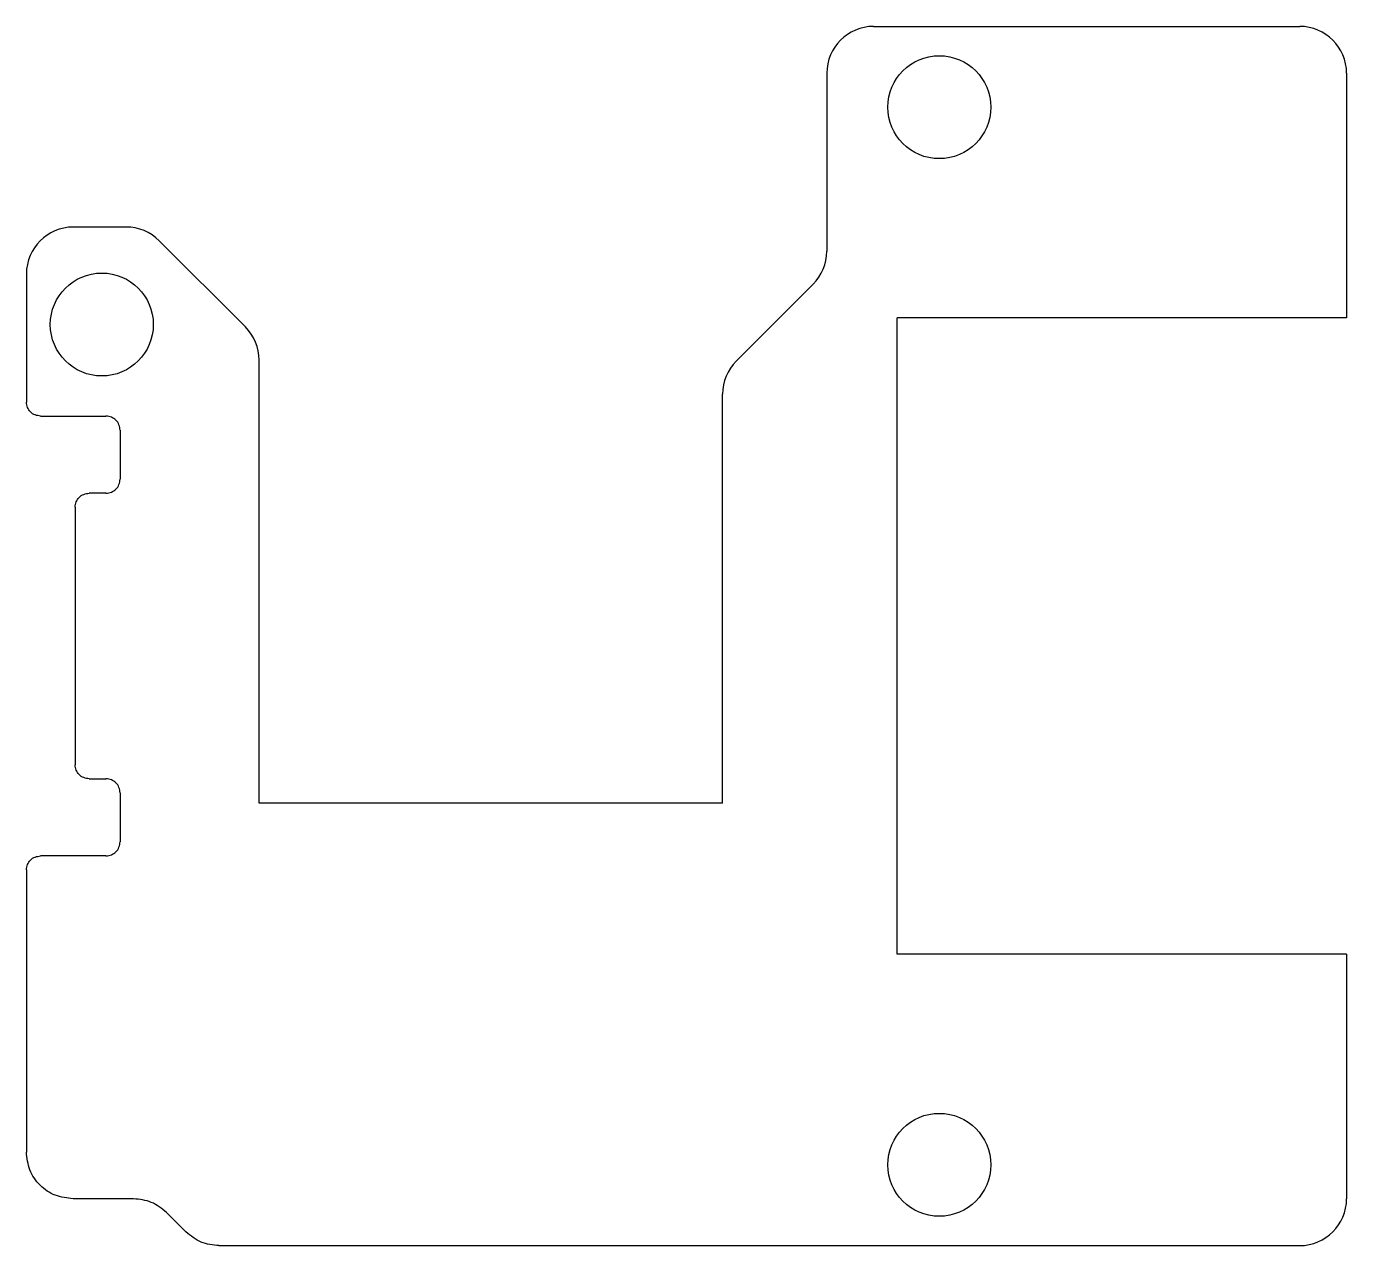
# Model space of a CAD drawing. Extents: x -14 to 14.2, y -13 to 13.
import ezdxf

# ---------------------------------------------------------------- set-up
doc = ezdxf.new("R2010")
doc.units = 0
doc.header["$MEASUREMENT"] = 0
doc.layers.add('VISIBLE', color=7, linetype='CONTINUOUS')

msp = doc.modelspace()

# ---------------------------------------------------------------- linework, layer by layer
at = {"layer": 'VISIBLE'}
for p, q in [((4.263, 13.026), (6.655, 13.026)), ((3.056, 12.026), (3.056, 8.222)), ((14.159, 12.026), (14.159, 6.8)), ((-11.911, 8.738), (-13.041, 8.738)), ((-11.204, 8.445), (-9.362, 6.604)), ((2.763, 7.515), (1.123, 5.876)), ((14.159, 6.8), (4.559, 6.8)), ((4.559, -6.8), (4.559, 6.8)), ((-9.07, -3.574), (-9.07, 5.897)), ((0.83, -3.574), (0.83, 5.169)), ((-12.041, 4.4), (-12.041, 3.35)), ((0.83, -3.574), (-9.07, -3.574)), ((-14.041, -5), (-14.041, -11.026)), ((14.159, -6.8), (4.559, -6.8)), ((14.159, -6.8), (14.159, -12.026)), ((4.263, -13.026), (6.655, -13.026))]:
    msp.add_line(p, q, dxfattribs=at)
for centre in [(5.459, 11.3), (-12.43, 6.656), (5.459, -11.3)]:
    msp.add_circle(centre, 1.1, dxfattribs=at)
for centre, start, end in [((4.056, 12.026), 90, 180), ((13.159, 12.026), 0.0003, 90), ((-13.041, 7.738), 90, 180), ((-11.911, 7.738), 45, 90), ((2.056, 8.222), 315, 0), ((-10.07, 5.897), 0, 45), ((1.83, 5.169), 135, 180), ((13.159, -12.026), 270, 359.9997)]:
    msp.add_arc(centre, 1, start, end, dxfattribs=at)
for points in [[(4.056, 13.026), (4.125, 13.026), (4.194, 13.026), (4.263, 13.026)], [(6.655, 13.026), (8.823, 13.026), (10.991, 13.026), (13.159, 13.026)], [(-14.041, 7.738), (-14.041, 6.825), (-14.041, 5.913), (-14.041, 5)], [(-13.741, 4.7), (-13.274, 4.7), (-12.807, 4.7), (-12.341, 4.7)], [(-12.341, 3.05), (-12.461, 3.05), (-12.581, 3.05), (-12.701, 3.05)], [(-13.001, 2.75), (-13.001, 0.917), (-13.001, -0.917), (-13.001, -2.75)], [(-12.701, -3.05), (-12.581, -3.05), (-12.461, -3.05), (-12.341, -3.05)], [(-12.041, -3.35), (-12.041, -3.7), (-12.041, -4.05), (-12.041, -4.4)], [(-12.341, -4.7), (-12.807, -4.7), (-13.274, -4.7), (-13.741, -4.7)], [(-11.755, -12.026), (-12.184, -12.026), (-12.612, -12.026), (-13.041, -12.026)], [(-10.634, -12.733), (-10.772, -12.595), (-10.91, -12.457), (-11.048, -12.319)], [(-9.927, -13.026), (-5.197, -13.026), (-0.467, -13.026), (4.263, -13.026)], [(6.655, -13.026), (8.823, -13.026), (10.991, -13.026), (13.159, -13.026)]]:
    msp.add_open_spline(points, degree=3, dxfattribs=at)
for points, knots in [([(-13.741, 4.7), (-13.78, 4.705), (-13.859, 4.714), (-13.958, 4.783), (-14.027, 4.882), (-14.036, 4.961), (-14.041, 5)], [0, 0, 0, 0, 0.25, 0.500001, 0.75, 1, 1, 1, 1]), ([(-12.041, 4.4), (-12.045, 4.439), (-12.054, 4.518), (-12.124, 4.617), (-12.223, 4.686), (-12.301, 4.695), (-12.341, 4.7)], [0, 0, 0, 0, 0.25, 0.5, 0.749999, 1, 1, 1, 1]), ([(-12.341, 3.05), (-12.301, 3.055), (-12.223, 3.064), (-12.124, 3.133), (-12.054, 3.232), (-12.045, 3.311), (-12.041, 3.35)], [0, 0, 0, 0, 0.249999, 0.5, 0.75, 1, 1, 1, 1]), ([(-13.001, 2.75), (-12.996, 2.789), (-12.987, 2.868), (-12.918, 2.967), (-12.819, 3.036), (-12.74, 3.045), (-12.701, 3.05)], [0, 0, 0, 0, 0.25, 0.500001, 0.75, 1, 1, 1, 1]), ([(-12.701, -3.05), (-12.74, -3.045), (-12.819, -3.036), (-12.918, -2.967), (-12.987, -2.868), (-12.996, -2.789), (-13.001, -2.75)], [0, 0, 0, 0, 0.25, 0.500001, 0.75, 1, 1, 1, 1]), ([(-12.041, -3.35), (-12.045, -3.311), (-12.054, -3.232), (-12.124, -3.133), (-12.223, -3.064), (-12.301, -3.055), (-12.341, -3.05)], [0, 0, 0, 0, 0.25, 0.500001, 0.75, 1, 1, 1, 1]), ([(-12.341, -4.7), (-12.301, -4.695), (-12.223, -4.686), (-12.124, -4.617), (-12.054, -4.518), (-12.045, -4.439), (-12.041, -4.4)], [0, 0, 0, 0, 0.25, 0.500001, 0.75, 1, 1, 1, 1]), ([(-14.041, -5), (-14.036, -4.961), (-14.027, -4.882), (-13.958, -4.783), (-13.859, -4.714), (-13.78, -4.705), (-13.741, -4.7)], [0, 0, 0, 0, 0.25, 0.5, 0.749999, 1, 1, 1, 1]), ([(-13.041, -12.026), (-13.172, -12.011), (-13.434, -11.981), (-13.765, -11.75), (-13.996, -11.419), (-14.026, -11.157), (-14.041, -11.026)], [0, 0, 0, 0, 0.25, 0.5, 0.75, 1, 1, 1, 1]), ([(-11.048, -12.319), (-11.151, -12.235), (-11.358, -12.067), (-11.622, -12.04), (-11.755, -12.026)], [0, 0, 0, 0, 0.499999, 1, 1, 1, 1]), ([(-9.927, -13.026), (-10.059, -13.013), (-10.324, -12.985), (-10.53, -12.817), (-10.633, -12.734)], [0, 0, 0, 0, 0.499999, 1, 1, 1, 1])]:
    msp.add_open_spline(points, degree=3, knots=knots, dxfattribs=at)

doc.saveas('drawing.dxf')
